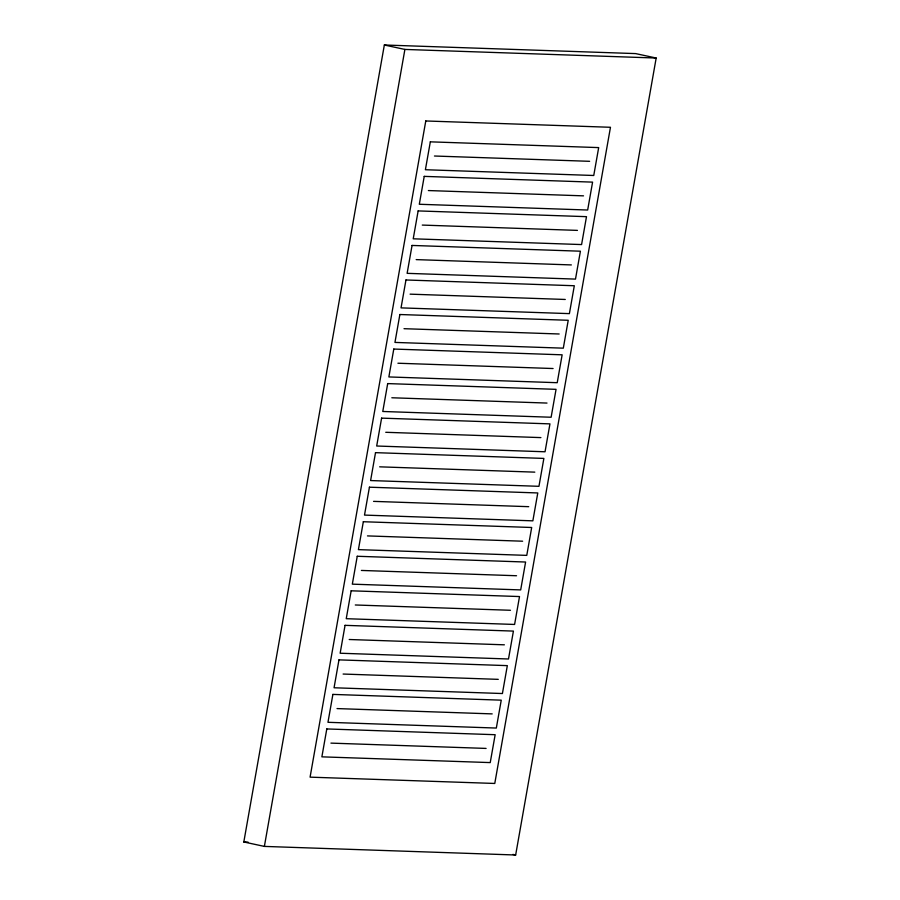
<?xml version="1.0" encoding="UTF-8"?>
<svg xmlns="http://www.w3.org/2000/svg" width="900" height="900" viewBox="0 0 900 900"><rect width="100%" height="100%" fill="white"/><g stroke="black" fill="none" stroke-linecap="round" stroke-linejoin="round"><path stroke-width="1.35" d="M243.821 841.972L384.345 45L635.625 53.595L656.179 58.027L515.655 855L264.375 846.405L243.821 841.972L248.029 842.119M264.375 846.405L404.899 49.432L656.179 58.027M434.452 156.015L589.624 161.314M428.366 190.553L583.526 195.851M422.28 225.079L577.44 230.389M416.183 259.616L571.354 264.926M410.096 294.154L565.267 299.464M404.01 328.691L559.17 333.99M397.924 363.229L553.084 368.527M391.826 397.766L546.998 403.065M385.74 432.293L540.9 437.603M379.654 466.83L534.814 472.14M373.556 501.368L528.727 506.678M367.47 535.905L522.63 541.204M361.384 570.442L516.544 575.741M355.286 604.98L510.457 610.279M349.2 639.506L504.371 644.816M343.114 674.044L498.274 679.354M337.027 708.581L492.188 713.891M330.93 743.119L486.101 748.418M384.345 45L404.899 49.432M512.91 854.404L515.655 855M425.779 120.971L310.084 777.15L494.775 783.461L610.47 127.282L425.779 120.971M326.801 728.944L321.874 756.844L490.23 762.592L495.157 734.704L326.801 728.944M332.887 694.406L327.971 722.306L496.327 728.055L501.244 700.166L332.887 694.406M338.974 659.869L334.058 687.769L502.414 693.529L507.33 665.629L338.974 659.869M345.06 625.342L340.144 653.231L508.5 658.991L513.416 631.091L345.06 625.342M351.157 590.805L346.241 618.694L514.597 624.454L519.514 596.554L351.157 590.805M357.244 556.267L352.327 584.156L520.684 589.916L525.6 562.028L357.244 556.267M363.33 521.73L358.414 549.63L526.77 555.379L531.686 527.49L363.33 521.73M369.428 487.192L364.5 515.092L532.856 520.841L537.784 492.952L369.428 487.192M375.514 452.655L370.598 480.555L538.954 486.315L543.87 458.415L375.514 452.655M381.6 418.129L376.684 446.017L545.04 451.777L549.956 423.877L381.6 418.129M387.697 383.591L382.77 411.48L551.126 417.24L556.054 389.34L387.697 383.591M393.784 349.054L388.868 376.942L557.224 382.702L562.14 354.814L393.784 349.054M399.87 314.516L394.954 342.416L563.31 348.165L568.226 320.276L399.87 314.516M405.956 279.979L401.04 307.879L569.396 313.627L574.312 285.739L405.956 279.979M412.054 245.441L407.126 273.341L575.494 279.101L580.41 251.201L412.054 245.441M418.14 210.915L413.224 238.804L581.58 244.564L586.496 216.664L418.14 210.915M424.226 176.377L419.31 204.266L587.666 210.026L592.582 182.126L424.226 176.377M430.324 141.84L425.396 169.729L593.752 175.489L598.68 147.6L430.324 141.84"/></g></svg>
